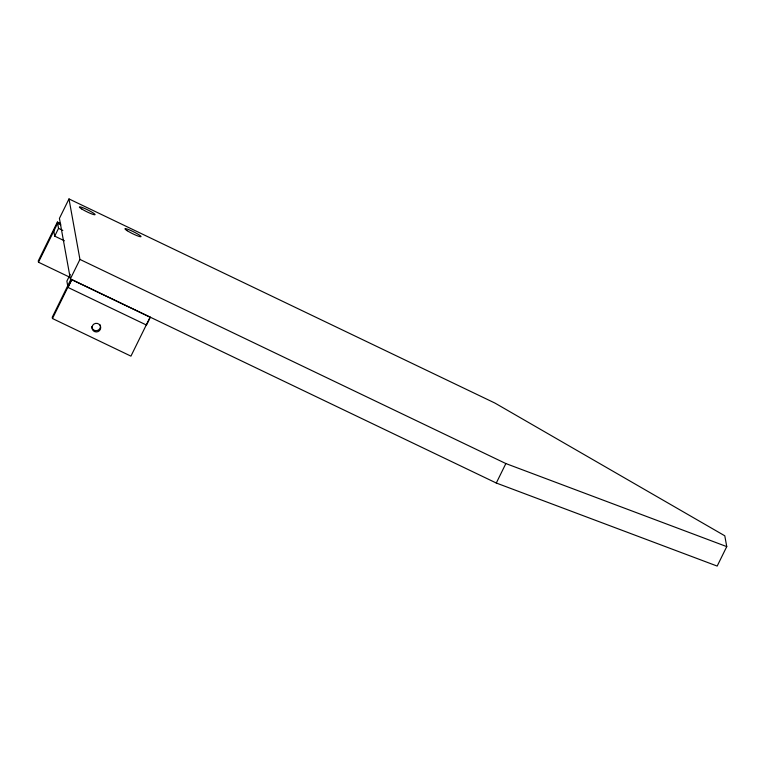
<?xml version="1.0" encoding="UTF-8"?>
<svg xmlns="http://www.w3.org/2000/svg" width="765" height="765" viewBox="0 0 765 765"><rect width="100%" height="100%" fill="white"/><g stroke="black" fill="none" stroke-linecap="round" stroke-linejoin="round"><path stroke-width="1.15" d="M60.617 223.6L57.394 222.051L38.25 260.961L38.48 262.223L69.653 277.169M68.993 198.929L59.421 218.388L70.37 278.89L496.294 483.021L717.178 566.071L726.75 546.612L724.79 535.796L494.917 403.059L68.993 198.929L79.942 259.431L70.37 278.89M38.48 262.223L57.624 223.313L60.846 224.862M64.384 240.774L54.707 236.136L58.542 228.353L57.394 222.051M70.227 274.329L66.88 281.137L67.827 286.397M70.906 279.33L52.24 317.265L52.469 318.527L130.939 356.136L150.083 317.226M52.469 318.527L71.614 279.617L150.322 317.274L146.488 325.058L68.018 287.449L71.843 279.665M496.294 483.021L505.866 463.561L726.75 546.612M58.542 228.353L62.835 230.418M79.942 259.431L505.866 463.561M67.559 286.139L67.789 287.401M53.569 229.835L54.707 236.136M100.253 324.953A4.37 4.322 -10.3 0 1 96.992 330.604A4.37 4.322 -10.3 0 1 91.771 326.693M81.836 209.036A8.731 1.033 26.2 0 0 94.86 214.764A8.731 1.033 26.2 0 0 84.972 208.615A8.731 1.033 26.2 0 0 81.836 209.036M127.239 230.734A8.903 1.052 26.2 0 0 140.693 236.748A8.903 1.052 26.2 0 0 131.092 230.638A8.903 1.052 26.2 0 0 127.239 230.734M94.439 331.532A4.37 4.322 -10.3 0 0 100.712 327.324A4.37 4.322 -10.3 0 0 93.913 324.064A4.37 4.322 -10.3 0 0 94.439 331.532"/></g></svg>
